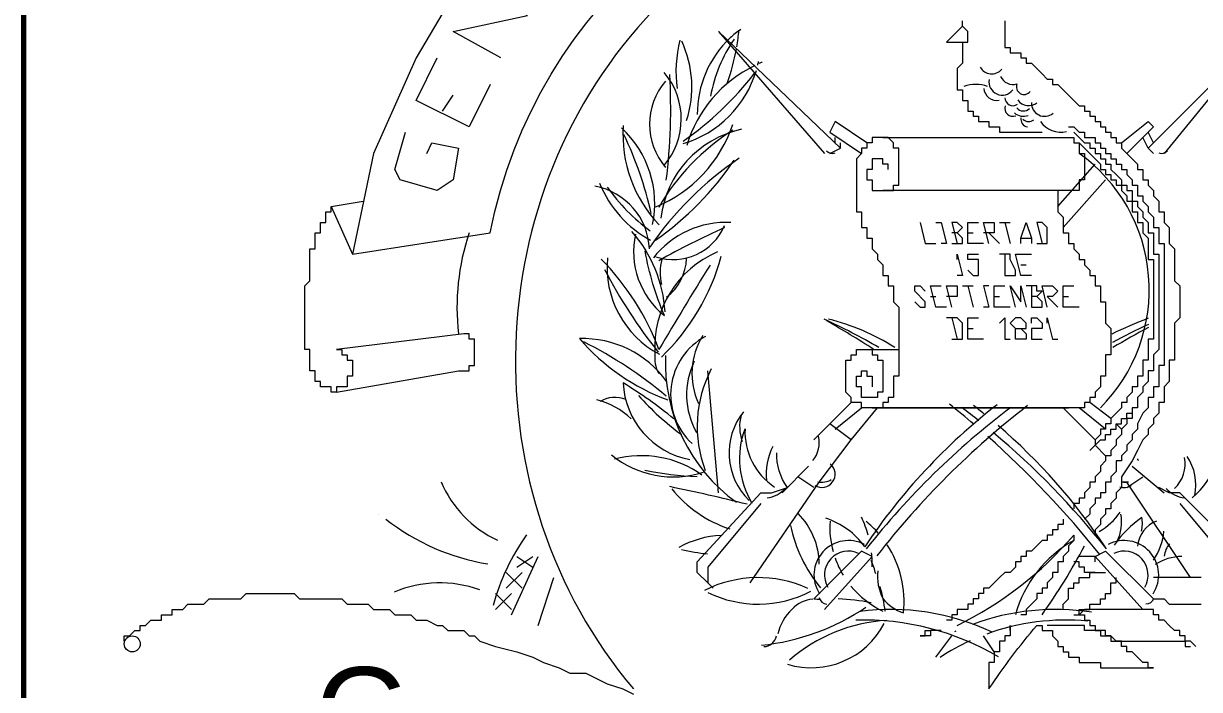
# Model space of a CAD drawing. Header units: millimetres. Extents: x 2290 to 2376, y 1743 to 1875.
# Drawn here: x 2301.54 to 2305.296, y 1866.707 to 1868.835 of the extents above; entities that cross this region are included whole.
import ezdxf

# ---------------------------------------------------------------- set-up
doc = ezdxf.new("R2010")
doc.units = ezdxf.units.MM
doc.layers.add('PDF_0', color=7, linetype='Continuous')
doc.layers.add('PDF_Text', color=7, linetype='Continuous')
doc.styles.add('PDF TimesNewRomanPS-BoldMT', font='arial.ttf')

msp = doc.modelspace()

# ---------------------------------------------------------------- linework, layer by layer
at = {"layer": 'PDF_0', "lineweight": 70}
msp.add_lwpolyline([(2301.5396, 1870.944), (2301.5396, 1746.9868), (2371.9221, 1746.9868), (2371.9221, 1870.944)], close=True, dxfattribs=at)
at = {"layer": 'PDF_0', "lineweight": 9}
msp.add_lwpolyline([(2306.0973, 1868.1653), (2306.5548, 1868.0975), (2306.4701, 1868.4195), (2306.3515, 1868.7244), (2306.182, 1869.0125), (2305.9618, 1869.2666), (2305.7246, 1869.47), (2305.9279, 1869.7919), (2305.6229, 1869.9783), (2305.284, 1870.1138), (2304.9282, 1870.2155), (2304.5724, 1870.2324), (2304.1997, 1870.2155), (2303.8439, 1870.1138), (2303.5219, 1869.9783), (2303.2, 1869.7919), (2303.4203, 1869.47), (2303.1661, 1869.2666), (2302.9628, 1869.0125), (2302.7934, 1868.7244), (2302.6578, 1868.4195), (2302.5901, 1868.0975), (2303.0306, 1868.1653, -0.825154)], format="xyb", close=True, dxfattribs=at)
for points in [[(2303.0645, 1868.7244), (2302.912, 1868.8092), (2303.1492, 1868.86), (2302.9798, 1868.9447)], [(2304.115, 1868.4195), (2304.1488, 1868.4364), (2303.7591, 1868.8092), (2304.098, 1868.4195)], [(2304.5385, 1868.8261), (2304.5385, 1868.843)], [(2304.6741, 1868.843), (2304.6741, 1868.8261), (2304.6741, 1868.8092), (2304.6741, 1868.7922), (2304.6741, 1868.7753), (2304.6741, 1868.7583), (2304.691, 1868.7583), (2304.691, 1868.7414), (2304.708, 1868.7414), (2304.7249, 1868.7414), (2304.7249, 1868.7244), (2304.7419, 1868.7244), (2304.7419, 1868.7075), (2304.7588, 1868.7075), (2304.7757, 1868.6906), (2304.7927, 1868.6736), (2304.8096, 1868.6567), (2304.8266, 1868.6567), (2304.8266, 1868.6397), (2304.8435, 1868.6397), (2304.8605, 1868.6228), (2304.8774, 1868.6058), (2304.8943, 1868.5889), (2304.9113, 1868.572), (2304.9282, 1868.572), (2304.9282, 1868.555), (2304.9452, 1868.555), (2304.9452, 1868.5381), (2304.9621, 1868.5381), (2304.9621, 1868.5211), (2304.9791, 1868.5211), (2304.9791, 1868.5042), (2304.996, 1868.5042), (2304.996, 1868.4872), (2305.0129, 1868.4872), (2305.0129, 1868.4703), (2305.0299, 1868.4703), (2305.0299, 1868.4534), (2305.0468, 1868.4534), (2305.0468, 1868.4364), (2305.0638, 1868.4195), (2305.0807, 1868.4025), (2305.0977, 1868.3856), (2305.0977, 1868.3686), (2305.1146, 1868.3686), (2305.1146, 1868.3517), (2305.1146, 1868.3347), (2305.1316, 1868.3347), (2305.1316, 1868.3178), (2305.1485, 1868.3009), (2305.1485, 1868.2839), (2305.1654, 1868.267), (2305.1654, 1868.25), (2305.1654, 1868.2331), (2305.1824, 1868.2331), (2305.1824, 1868.2161), (2305.1824, 1868.1992), (2305.1993, 1868.1823), (2305.1993, 1868.1653), (2305.1993, 1868.1484), (2305.1993, 1868.1314), (2305.2163, 1868.1145), (2305.2163, 1868.0975), (2305.2163, 1868.0806), (2305.2163, 1868.0637), (2305.2163, 1868.0467), (2305.2163, 1868.0298), (2305.2163, 1868.0128), (2305.2332, 1867.9959), (2305.2332, 1867.9789), (2305.2332, 1867.962), (2305.2332, 1867.9451), (2305.2332, 1867.9281), (2305.2332, 1867.9112), (2305.2332, 1867.8942), (2305.2163, 1867.8773), (2305.2163, 1867.8603), (2305.2163, 1867.8434), (2305.2163, 1867.8264), (2305.2163, 1867.8095), (2305.2163, 1867.7926), (2305.2163, 1867.7756), (2305.2163, 1867.7587), (2305.1993, 1867.7587), (2305.1993, 1867.7417), (2305.1993, 1867.7248), (2305.1993, 1867.7078), (2305.1993, 1867.6909), (2305.1824, 1867.674), (2305.1824, 1867.657), (2305.1824, 1867.6401), (2305.1824, 1867.6231), (2305.1654, 1867.6231), (2305.1654, 1867.6062), (2305.1654, 1867.5892), (2305.1485, 1867.5723), (2305.1485, 1867.5554), (2305.1316, 1867.5384), (2305.1316, 1867.5215), (2305.1146, 1867.5045), (2305.0977, 1867.4706), (2305.0807, 1867.4368), (2305.0468, 1867.3859), (2305.0468, 1867.369), (2305.0468, 1867.352), (2305.0299, 1867.3351), (2305.0299, 1867.3182), (2305.0129, 1867.3012), (2305.0129, 1867.2843), (2304.996, 1867.2843), (2304.996, 1867.2673), (2304.9791, 1867.2504), (2304.9791, 1867.2334), (2304.9621, 1867.2165), (2304.9621, 1867.1995)], [(2304.5385, 1868.7753), (2304.5385, 1868.7583), (2304.5385, 1868.7414), (2304.5385, 1868.7244), (2304.5385, 1868.7075), (2304.5216, 1868.6906), (2304.5216, 1868.6736), (2304.5216, 1868.6567), (2304.5216, 1868.6397), (2304.5216, 1868.6228), (2304.5385, 1868.6228), (2304.5385, 1868.6058), (2304.5385, 1868.5889), (2304.5555, 1868.5889), (2304.5555, 1868.572), (2304.5555, 1868.555), (2304.5724, 1868.555), (2304.5724, 1868.5381), (2304.5894, 1868.5381), (2304.5894, 1868.5211), (2304.6063, 1868.5211), (2304.6233, 1868.5211), (2304.6233, 1868.5042), (2304.6402, 1868.5042), (2304.6571, 1868.5042), (2304.6571, 1868.4872), (2304.6741, 1868.4872), (2304.691, 1868.4872), (2304.708, 1868.4872), (2304.7249, 1868.4872), (2304.7419, 1868.4872), (2304.7588, 1868.4872), (2304.7757, 1868.4872), (2304.7927, 1868.4872)], [(2303.0306, 1868.6397), (2302.9628, 1868.5042), (2302.7934, 1868.5889), (2302.8611, 1868.7244)], [(2305.1485, 1868.4195), (2305.1316, 1868.4364), (2305.3349, 1868.6397)], [(2302.8781, 1868.555), (2302.912, 1868.6058)], [(2305.3349, 1868.6058), (2305.1824, 1868.4195)], [(2304.2336, 1868.4534), (2304.1319, 1868.5211), (2304.115, 1868.4872), (2304.2166, 1868.4195)], [(2305.0468, 1868.4534), (2305.1316, 1868.5211), (2305.1485, 1868.5042), (2305.0638, 1868.4195)], [(2302.8273, 1868.4195), (2302.8442, 1868.4534), (2302.9289, 1868.4364), (2302.912, 1868.3347), (2302.8611, 1868.3009), (2302.7425, 1868.3347), (2302.7256, 1868.3686), (2302.7595, 1868.4872)], [(2304.8774, 1868.5042), (2304.8943, 1868.5042), (2304.9113, 1868.4872), (2304.9282, 1868.4872), (2304.9282, 1868.4703), (2304.9452, 1868.4703), (2304.9621, 1868.4703), (2304.9621, 1868.4534), (2304.9791, 1868.4534), (2304.9791, 1868.4364), (2304.996, 1868.4364), (2304.996, 1868.4195), (2305.0129, 1868.4195), (2305.0129, 1868.4025), (2305.0299, 1868.4025), (2305.0299, 1868.3856), (2305.0468, 1868.3856), (2305.0468, 1868.3686), (2305.0638, 1868.3686), (2305.0638, 1868.3517), (2305.0807, 1868.3347), (2305.0807, 1868.3178), (2305.0977, 1868.3178), (2305.0977, 1868.3009), (2305.0977, 1868.2839), (2305.1146, 1868.2839), (2305.1146, 1868.267), (2305.1316, 1868.25), (2305.1316, 1868.2331), (2305.1485, 1868.2161), (2305.1485, 1868.1992), (2305.1485, 1868.1823), (2305.1654, 1868.1823), (2305.1654, 1868.1653), (2305.1654, 1868.1484), (2305.1654, 1868.1314), (2305.1824, 1868.1314), (2305.1824, 1868.1145), (2305.1824, 1868.0975), (2305.1824, 1868.0806), (2305.1824, 1868.0637), (2305.1824, 1868.0467), (2305.1824, 1868.0298), (2305.1824, 1868.0128), (2305.1824, 1867.9959), (2305.1824, 1867.9789), (2305.1824, 1867.962), (2305.1824, 1867.9451), (2305.1824, 1867.9281), (2305.1824, 1867.9112), (2305.1824, 1867.8942), (2305.1824, 1867.8773), (2305.1824, 1867.8603), (2305.1824, 1867.8434), (2305.1824, 1867.8264), (2305.1824, 1867.8095), (2305.1824, 1867.7926), (2305.1824, 1867.7756), (2305.1824, 1867.7587), (2305.1824, 1867.7417), (2305.1654, 1867.7417), (2305.1654, 1867.7248), (2305.1654, 1867.7078), (2305.1654, 1867.6909), (2305.1654, 1867.674), (2305.1485, 1867.674), (2305.1485, 1867.657), (2305.1485, 1867.6401), (2305.1316, 1867.6401), (2305.1316, 1867.6231), (2305.1316, 1867.6062), (2305.1146, 1867.5892), (2305.0977, 1867.5554), (2305.0977, 1867.5384), (2305.0807, 1867.5215), (2305.0807, 1867.5045), (2305.0638, 1867.4876), (2305.0638, 1867.4706), (2305.0468, 1867.4537), (2305.0468, 1867.4368), (2305.0299, 1867.4368), (2305.0299, 1867.4198), (2305.0299, 1867.4029), (2305.0129, 1867.3859), (2305.0129, 1867.369), (2304.996, 1867.369), (2304.996, 1867.352), (2304.996, 1867.3351), (2304.9791, 1867.3351), (2304.9791, 1867.3182), (2304.9621, 1867.3182), (2304.9621, 1867.3012), (2304.9452, 1867.2843), (2304.9452, 1867.2673), (2304.9282, 1867.2504)], [(2304.8943, 1868.4872), (2304.9113, 1868.4703), (2304.9282, 1868.4534), (2304.9452, 1868.4534), (2304.9452, 1868.4364), (2304.9621, 1868.4364), (2304.9621, 1868.4195), (2304.9791, 1868.4195), (2304.9791, 1868.4025), (2304.996, 1868.4025), (2304.996, 1868.3856), (2305.0129, 1868.3856), (2305.0129, 1868.3686), (2305.0299, 1868.3517), (2305.0468, 1868.3347), (2305.0468, 1868.3178), (2305.0638, 1868.3178), (2305.0638, 1868.3009), (2305.0807, 1868.3009), (2305.0807, 1868.2839), (2305.0807, 1868.267), (2305.0977, 1868.267), (2305.0977, 1868.25), (2305.1146, 1868.2331), (2305.1146, 1868.2161), (2305.1316, 1868.1992), (2305.1316, 1868.1823), (2305.1316, 1868.1653), (2305.1485, 1868.1653), (2305.1485, 1868.1484), (2305.1485, 1868.1314), (2305.1485, 1868.1145), (2305.1485, 1868.0975), (2305.1654, 1868.0975), (2305.1654, 1868.0806), (2305.1654, 1868.0637), (2305.1654, 1868.0467), (2305.1654, 1868.0298), (2305.1654, 1868.0128), (2305.1654, 1867.9959), (2305.1654, 1867.9789), (2305.1654, 1867.962), (2305.1654, 1867.9451), (2305.1654, 1867.9281), (2305.1654, 1867.9112), (2305.1654, 1867.8942), (2305.1654, 1867.8773), (2305.1654, 1867.8603), (2305.1654, 1867.8434), (2305.1654, 1867.8264), (2305.1654, 1867.8095), (2305.1654, 1867.7926), (2305.1485, 1867.7756), (2305.1485, 1867.7587), (2305.1485, 1867.7417), (2305.1485, 1867.7248), (2305.1316, 1867.7248), (2305.1316, 1867.7078), (2305.1316, 1867.6909), (2305.1146, 1867.674), (2305.1146, 1867.657), (2305.0977, 1867.6401), (2305.0977, 1867.6231), (2305.0977, 1867.6062), (2305.0807, 1867.6062), (2305.0807, 1867.5892), (2305.0807, 1867.5723), (2305.0638, 1867.5723), (2305.0638, 1867.5554), (2305.0468, 1867.5384), (2305.0468, 1867.5215), (2305.0299, 1867.5045), (2305.0299, 1867.4876), (2305.0129, 1867.4706), (2305.0129, 1867.4537), (2304.996, 1867.4537), (2304.996, 1867.4368), (2304.9791, 1867.4198), (2304.9791, 1867.4029), (2304.9621, 1867.3859), (2304.9621, 1867.369), (2304.9452, 1867.369), (2304.9452, 1867.352), (2304.9282, 1867.3351), (2304.9282, 1867.3182), (2304.9113, 1867.3182), (2304.9113, 1867.3012), (2304.8943, 1867.3012), (2304.8943, 1867.2843)], [(2305.1485, 1868.4534), (2305.1316, 1868.4872)], [(2304.1319, 1868.4534), (2304.1319, 1868.4703)], [(2304.1488, 1868.4364), (2304.1488, 1868.4534)], [(2304.3013, 1868.3686), (2304.3013, 1868.3856), (2304.2844, 1868.3856), (2304.2844, 1868.4025), (2304.2674, 1868.4025), (2304.2505, 1868.4025), (2304.2505, 1868.3856), (2304.2505, 1868.3686), (2304.2336, 1868.3686), (2304.2336, 1868.3517), (2304.2336, 1868.3347), (2304.2505, 1868.3347), (2304.2505, 1868.3178), (2304.2505, 1868.3009), (2304.2674, 1868.3009), (2304.2844, 1868.3009), (2304.3013, 1868.3009), (2304.3183, 1868.3009), (2304.3183, 1868.3178), (2304.3352, 1868.3178), (2304.3352, 1868.3347), (2304.3352, 1868.3517), (2304.3352, 1868.3686), (2304.3352, 1868.3856), (2304.3352, 1868.4025), (2304.3352, 1868.4195), (2304.3352, 1868.4364), (2304.3183, 1868.4364), (2304.3183, 1868.4534), (2304.3013, 1868.4703), (2304.2844, 1868.4703), (2304.2674, 1868.4703), (2304.2505, 1868.4703), (2304.2505, 1868.4534), (2304.2336, 1868.4534), (2304.2336, 1868.4364), (2304.2166, 1868.4364), (2304.2166, 1868.4195), (2304.1997, 1868.4025), (2304.1997, 1868.3856), (2304.1997, 1868.3686), (2304.1997, 1868.3517), (2304.1997, 1868.3347), (2304.1997, 1868.3178), (2304.1997, 1868.3009), (2304.1997, 1868.2839), (2304.1997, 1868.267), (2304.1997, 1868.25), (2304.1997, 1868.2331), (2304.2166, 1868.2331), (2304.2166, 1868.2161), (2304.2166, 1868.1992), (2304.2166, 1868.1823), (2304.2336, 1868.1823), (2304.2336, 1868.1653), (2304.2336, 1868.1484), (2304.2505, 1868.1484), (2304.2505, 1868.1314), (2304.2505, 1868.1145), (2304.2674, 1868.0975), (2304.2674, 1868.0806), (2304.2844, 1868.0637), (2304.2844, 1868.0467), (2304.2844, 1868.0298), (2304.3013, 1868.0298), (2304.3013, 1868.0128), (2304.3013, 1867.9959), (2304.3183, 1867.9959), (2304.3183, 1867.9789), (2304.3183, 1867.962), (2304.3183, 1867.9451), (2304.3352, 1867.9281), (2304.3352, 1867.9112), (2304.3352, 1867.8942), (2304.3352, 1867.8773), (2304.3352, 1867.8603), (2304.3352, 1867.8434), (2304.3352, 1867.8264), (2304.3352, 1867.8095), (2304.3352, 1867.7926), (2304.3352, 1867.7756), (2304.3352, 1867.7587), (2304.3352, 1867.7417), (2304.3352, 1867.7248), (2304.3352, 1867.7078), (2304.3183, 1867.7078), (2304.3183, 1867.6909), (2304.3183, 1867.674), (2304.3183, 1867.657), (2304.3183, 1867.6401), (2304.3013, 1867.6401), (2304.3013, 1867.6231), (2304.2844, 1867.6231), (2304.2844, 1867.6062), (2304.2674, 1867.6062), (2304.2505, 1867.6062), (2304.2336, 1867.6062), (2304.2166, 1867.6062), (2304.2166, 1867.6231), (2304.1997, 1867.6231), (2304.1827, 1867.6231), (2304.1827, 1867.6401), (2304.1658, 1867.657), (2304.1658, 1867.674), (2304.1658, 1867.6909), (2304.1658, 1867.7078), (2304.1658, 1867.7248), (2304.1658, 1867.7417), (2304.1658, 1867.7587), (2304.1827, 1867.7587), (2304.1827, 1867.7756), (2304.1997, 1867.7756), (2304.1997, 1867.7926), (2304.2166, 1867.7926), (2304.2336, 1867.7926), (2304.2505, 1867.7926), (2304.2505, 1867.7756), (2304.2674, 1867.7756), (2304.2674, 1867.7587), (2304.2844, 1867.7587), (2304.2844, 1867.7417), (2304.2844, 1867.7248), (2304.2844, 1867.7078), (2304.2844, 1867.6909), (2304.2844, 1867.674), (2304.2844, 1867.657), (2304.2674, 1867.657), (2304.2674, 1867.6401), (2304.2505, 1867.6401), (2304.2336, 1867.6401), (2304.2166, 1867.6401), (2304.2166, 1867.657), (2304.2166, 1867.674), (2304.1997, 1867.674), (2304.1997, 1867.6909), (2304.1997, 1867.7078), (2304.2166, 1867.7078), (2304.2166, 1867.7248), (2304.2336, 1867.7248), (2304.2336, 1867.7078), (2304.2505, 1867.7078), (2304.2505, 1867.6909), (2304.2505, 1867.674)], [(2304.2844, 1868.4703), (2304.8605, 1868.4703), (2304.8774, 1868.4703), (2304.8943, 1868.4703), (2304.8943, 1868.4534), (2304.9113, 1868.4534), (2304.9113, 1868.4364), (2304.9113, 1868.4195), (2304.9282, 1868.4195), (2304.9282, 1868.4025), (2304.9282, 1868.3856), (2304.9282, 1868.3686), (2304.9282, 1868.3517), (2304.9282, 1868.3347), (2304.9113, 1868.3347), (2304.9113, 1868.3178), (2304.9113, 1868.3009), (2304.8943, 1868.3009), (2304.8774, 1868.3009), (2304.2844, 1868.3009)], [(2304.9113, 1868.4534), (2304.9282, 1868.4364), (2304.9452, 1868.4195), (2304.9621, 1868.4025), (2304.9791, 1868.3856), (2304.9791, 1868.3686), (2304.996, 1868.3686), (2304.996, 1868.3517), (2305.0129, 1868.3517), (2305.0129, 1868.3347), (2305.0299, 1868.3347), (2305.0299, 1868.3178), (2305.0468, 1868.3178), (2305.0468, 1868.3009), (2305.0638, 1868.2839), (2305.0638, 1868.267), (2305.0807, 1868.267), (2305.0807, 1868.25), (2305.0807, 1868.2331), (2305.0977, 1868.2331), (2305.0977, 1868.2161), (2305.0977, 1868.1992), (2305.1146, 1868.1992), (2305.1146, 1868.1823), (2305.1146, 1868.1653), (2305.1316, 1868.1484), (2305.1316, 1868.1314), (2305.1316, 1868.1145), (2305.1316, 1868.0975), (2305.1316, 1868.0806), (2305.1485, 1868.0806), (2305.1485, 1868.0637), (2305.1485, 1868.0467), (2305.1485, 1868.0298), (2305.1485, 1868.0128), (2305.1485, 1867.9959), (2305.1485, 1867.9789), (2305.1485, 1867.962), (2305.1485, 1867.9451), (2305.1485, 1867.9281), (2305.1485, 1867.9112), (2305.1485, 1867.8942), (2305.1485, 1867.8773), (2305.1485, 1867.8603), (2305.1485, 1867.8434), (2305.1485, 1867.8264), (2305.1316, 1867.8264), (2305.1316, 1867.8095), (2305.1316, 1867.7926), (2305.1316, 1867.7756), (2305.1316, 1867.7587), (2305.1146, 1867.7587), (2305.1146, 1867.7417), (2305.1146, 1867.7248), (2305.1146, 1867.7078), (2305.0977, 1867.7078), (2305.0977, 1867.6909), (2305.0977, 1867.674), (2305.0807, 1867.674), (2305.0807, 1867.657), (2305.0638, 1867.6401), (2305.0638, 1867.6231), (2305.0468, 1867.6231), (2305.0468, 1867.6062), (2305.0299, 1867.5892), (2305.0129, 1867.5723), (2305.0129, 1867.5554), (2304.996, 1867.5554), (2304.996, 1867.5384), (2304.9791, 1867.5384), (2304.9791, 1867.5215), (2304.9621, 1867.5045), (2304.9621, 1867.4876), (2304.9452, 1867.4706), (2304.9621, 1867.4876), (2304.9791, 1867.5045), (2304.996, 1867.5045), (2304.996, 1867.5215), (2305.0129, 1867.5215), (2305.0129, 1867.5384), (2305.0299, 1867.5384), (2305.0299, 1867.5554), (2305.0468, 1867.5554), (2305.0468, 1867.5723), (2305.0638, 1867.5723), (2305.0638, 1867.5892), (2305.0807, 1867.5892)], [(2305.1316, 1868.4364), (2305.1146, 1868.4703)], [(2304.8435, 1868.25), (2304.9621, 1868.3856)], [(2304.8605, 1868.1823), (2304.996, 1868.3347)], [(2304.8435, 1868.3009), (2304.8435, 1868.2839), (2304.8435, 1868.267), (2304.8435, 1868.25), (2304.8435, 1868.2331), (2304.8605, 1868.2161), (2304.8605, 1868.1992), (2304.8605, 1868.1823), (2304.8605, 1868.1653), (2304.8774, 1868.1653), (2304.8774, 1868.1484), (2304.8774, 1868.1314), (2304.8943, 1868.1314), (2304.8943, 1868.1145), (2304.9113, 1868.0975), (2304.9113, 1868.0806), (2304.9282, 1868.0806), (2304.9282, 1868.0637), (2304.9452, 1868.0467), (2304.9452, 1868.0298), (2304.9621, 1868.0298), (2304.9621, 1868.0128), (2304.9621, 1867.9959), (2304.9791, 1867.9959), (2304.9791, 1867.9789), (2304.9791, 1867.962), (2304.9791, 1867.9451), (2304.996, 1867.9451), (2304.996, 1867.9281), (2304.996, 1867.9112), (2304.996, 1867.8942), (2304.996, 1867.8773), (2305.0129, 1867.8603), (2305.0129, 1867.8434), (2305.0129, 1867.8264), (2305.0129, 1867.8095), (2305.0129, 1867.7926), (2305.0129, 1867.7756), (2304.996, 1867.7756), (2304.996, 1867.7587), (2304.996, 1867.7417), (2304.996, 1867.7248), (2304.996, 1867.7078), (2304.9791, 1867.7078), (2304.9791, 1867.6909), (2304.9791, 1867.674), (2304.9621, 1867.657), (2304.9621, 1867.6401), (2304.9452, 1867.6401), (2304.9452, 1867.6231), (2304.9282, 1867.6231), (2304.9282, 1867.6062), (2304.9113, 1867.6062), (2304.8943, 1867.6062), (2304.8774, 1867.6062)], [(2302.5392, 1867.657), (2302.9289, 1867.7248), (2302.9459, 1867.7248), (2302.9628, 1867.7248), (2302.9628, 1867.7417), (2302.9798, 1867.7417), (2302.9798, 1867.7587), (2302.9798, 1867.7756), (2302.9798, 1867.7926), (2302.9798, 1867.8095), (2302.9798, 1867.8264), (2302.9628, 1867.8264), (2302.9628, 1867.8434), (2302.9459, 1867.8434), (2302.5392, 1867.7926), (2302.5562, 1867.7926), (2302.5562, 1867.7756), (2302.5731, 1867.7756), (2302.5731, 1867.7587), (2302.5901, 1867.7587), (2302.5901, 1867.7417), (2302.5901, 1867.7248), (2302.5901, 1867.7078), (2302.5731, 1867.7078), (2302.5731, 1867.6909), (2302.5731, 1867.674), (2302.5562, 1867.674), (2302.5392, 1867.674), (2302.5392, 1867.657), (2302.5223, 1867.657), (2302.5223, 1867.674), (2302.5053, 1867.674), (2302.4884, 1867.674), (2302.4884, 1867.6909), (2302.4715, 1867.6909), (2302.4715, 1867.7078), (2302.4715, 1867.7248), (2302.4545, 1867.7248), (2302.4545, 1867.7417), (2302.4545, 1867.7587), (2302.4545, 1867.7756), (2302.4545, 1867.7926), (2302.4376, 1867.7926), (2302.4376, 1867.8095), (2302.4376, 1867.8264), (2302.4376, 1867.8434), (2302.4376, 1867.8603), (2302.4376, 1867.8773), (2302.4376, 1867.8942), (2302.4376, 1867.9112), (2302.4376, 1867.9281), (2302.4376, 1867.9451), (2302.4376, 1867.962), (2302.4376, 1867.9789), (2302.4376, 1867.9959), (2302.4545, 1868.0128), (2302.4545, 1868.0298), (2302.4545, 1868.0467), (2302.4545, 1868.0637), (2302.4545, 1868.0806), (2302.4545, 1868.0975), (2302.4545, 1868.1145), (2302.4715, 1868.1145), (2302.4715, 1868.1314), (2302.4715, 1868.1484), (2302.4715, 1868.1653), (2302.4884, 1868.1653), (2302.4884, 1868.1823), (2302.4884, 1868.1992), (2302.5053, 1868.1992), (2302.5053, 1868.2161), (2302.5053, 1868.2331), (2302.5223, 1868.2331), (2302.5223, 1868.25), (2302.5901, 1868.0975)], [(2302.5223, 1868.25), (2302.6239, 1868.267)], [(2304.403, 1868.1992), (2304.4199, 1868.1314), (2304.4538, 1868.1314)], [(2304.4538, 1868.1992), (2304.4708, 1868.1992), (2304.4877, 1868.1314), (2304.4708, 1868.1314)], [(2304.5216, 1868.1653), (2304.5385, 1868.1823), (2304.5216, 1868.1992), (2304.5046, 1868.1992), (2304.5216, 1868.1314)], [(2304.6063, 1868.1314), (2304.5555, 1868.1314), (2304.5555, 1868.1992), (2304.5894, 1868.1992)], [(2304.6233, 1868.1314), (2304.6063, 1868.1992), (2304.6402, 1868.1992), (2304.6402, 1868.1823), (2304.6402, 1868.1653), (2304.6063, 1868.1653)], [(2304.6571, 1868.1992), (2304.691, 1868.1992)], [(2304.6741, 1868.1992), (2304.691, 1868.1314)], [(2304.7249, 1868.1314), (2304.7249, 1868.1484), (2304.7419, 1868.1992), (2304.7588, 1868.1484), (2304.7588, 1868.1314)], [(2304.7757, 1868.1314), (2304.8096, 1868.1314), (2304.8096, 1868.1484), (2304.8096, 1868.1823), (2304.7927, 1868.1992), (2304.7757, 1868.1992), (2304.7927, 1868.1314)], [(2304.5046, 1868.1314), (2304.5385, 1868.1314), (2304.5385, 1868.1484), (2304.5216, 1868.1653), (2304.5046, 1868.1653)], [(2304.5555, 1868.1653), (2304.5724, 1868.1653)], [(2304.6233, 1868.1653), (2304.6571, 1868.1314)], [(2304.7249, 1868.1484), (2304.7588, 1868.1484)], [(2304.5216, 1868.0806), (2304.5216, 1868.0975), (2304.5385, 1868.0298), (2304.5216, 1868.0298)], [(2304.5555, 1868.0467), (2304.5724, 1868.0298), (2304.5894, 1868.0298), (2304.5894, 1868.0467), (2304.5894, 1868.0637), (2304.5894, 1868.0806), (2304.5555, 1868.0806), (2304.5555, 1868.0975), (2304.5894, 1868.0975)], [(2304.6741, 1868.0975), (2304.6741, 1868.0298), (2304.708, 1868.0298), (2304.708, 1868.0467), (2304.691, 1868.0806), (2304.691, 1868.0975), (2304.6571, 1868.0975)], [(2304.7588, 1868.0298), (2304.7249, 1868.0298), (2304.708, 1868.0975), (2304.7588, 1868.0975)], [(2304.7249, 1868.0637), (2304.7419, 1868.0637)], [(2304.386, 1867.9451), (2304.403, 1867.9281), (2304.4199, 1867.9281), (2304.4199, 1867.9451), (2304.386, 1867.9789), (2304.386, 1867.9959), (2304.403, 1867.9959), (2304.4199, 1867.9789)], [(2304.4877, 1867.9281), (2304.4538, 1867.9281), (2304.4369, 1867.9959), (2304.4708, 1867.9959)], [(2304.5046, 1867.9281), (2304.4877, 1867.9959), (2304.5216, 1867.9959), (2304.5216, 1867.9789), (2304.5216, 1867.962), (2304.4877, 1867.962)], [(2304.5385, 1867.9959), (2304.5724, 1867.9959)], [(2304.5555, 1867.9959), (2304.5724, 1867.9281)], [(2304.6233, 1867.9959), (2304.6063, 1867.9959), (2304.6233, 1867.9281), (2304.6063, 1867.9281)], [(2304.691, 1867.9281), (2304.6402, 1867.9281), (2304.6402, 1867.9959), (2304.6741, 1867.9959)], [(2304.708, 1867.9281), (2304.691, 1867.9959), (2304.7249, 1867.9451), (2304.7249, 1867.9959), (2304.7419, 1867.9281)], [(2304.7757, 1867.962), (2304.7927, 1867.9789), (2304.7757, 1867.9789), (2304.7757, 1867.9959), (2304.7419, 1867.9959)], [(2304.7588, 1867.9959), (2304.7588, 1867.9281), (2304.7927, 1867.9281), (2304.7927, 1867.9451), (2304.7757, 1867.962), (2304.7588, 1867.962)], [(2304.8096, 1867.9281), (2304.7927, 1867.9959), (2304.8266, 1867.9959), (2304.8435, 1867.9789), (2304.8266, 1867.962), (2304.8096, 1867.962), (2304.8435, 1867.9281)], [(2304.9113, 1867.9281), (2304.8605, 1867.9281), (2304.8605, 1867.9959), (2304.8943, 1867.9959)], [(2304.4369, 1867.962), (2304.4538, 1867.962)], [(2304.6402, 1867.962), (2304.6571, 1867.962)], [(2304.8605, 1867.962), (2304.8774, 1867.962)], [(2304.5046, 1867.8264), (2304.5385, 1867.8264), (2304.5385, 1867.8773), (2304.5216, 1867.8942), (2304.4877, 1867.8942)], [(2304.5046, 1867.8942), (2304.5216, 1867.8264)], [(2304.6063, 1867.8264), (2304.5555, 1867.8264), (2304.5555, 1867.8942), (2304.5894, 1867.8942)], [(2304.6571, 1867.8773), (2304.6741, 1867.8942), (2304.6741, 1867.8264), (2304.691, 1867.8264)], [(2304.7249, 1867.8603), (2304.7419, 1867.8434), (2304.7419, 1867.8264), (2304.7249, 1867.8264), (2304.708, 1867.8264), (2304.708, 1867.8434), (2304.708, 1867.8603), (2304.7249, 1867.8603), (2304.7419, 1867.8603), (2304.7419, 1867.8773), (2304.7249, 1867.8942), (2304.708, 1867.8942), (2304.691, 1867.8773), (2304.708, 1867.8603)], [(2304.7588, 1867.8773), (2304.7588, 1867.8942), (2304.7757, 1867.8942), (2304.7927, 1867.8773), (2304.7927, 1867.8603), (2304.7588, 1867.8603), (2304.7588, 1867.8434), (2304.7588, 1867.8264), (2304.7927, 1867.8264)], [(2304.8096, 1867.8773), (2304.8096, 1867.8942), (2304.8266, 1867.8264), (2304.8435, 1867.8264)], [(2304.5555, 1867.8603), (2304.5724, 1867.8603)], [(2304.2336, 1867.7926), (2304.3352, 1867.7926)], [(2303.7591, 1867.3351), (2303.7253, 1867.7248)], [(2304.0641, 1867.5045), (2304.1827, 1867.6231)], [(2305.0129, 1867.5723), (2304.9452, 1867.6231)], [(2303.8608, 1867.0471), (2304.0811, 1867.369), (2304.1827, 1867.5045), (2304.2674, 1867.6062)], [(2304.1319, 1867.5384), (2304.2166, 1867.6062)], [(2304.9621, 1867.5045), (2304.8605, 1867.6062)], [(2304.996, 1867.5384), (2304.9113, 1867.6062)], [(2304.1827, 1867.5045), (2304.115, 1867.5554)], [(2305.0468, 1867.5384), (2305.0299, 1867.5554)], [(2304.996, 1867.4537), (2304.9621, 1867.4876)], [(2304.0472, 1867.4198), (2303.9625, 1867.3351)], [(2305.0807, 1867.4198), (2305.1824, 1867.3351)], [(2304.0641, 1867.352), (2304.0133, 1867.3859)], [(2305.0638, 1867.352), (2305.1146, 1867.3859)], [(2305.2671, 1867.064), (2305.0638, 1867.369), (2305.0468, 1867.369)], [(2305.4026, 1867.0471), (2305.4535, 1867.0809), (2305.4535, 1867.1148), (2305.2332, 1867.3351), (2305.1993, 1867.3351), (2305.1654, 1867.352)], [(2303.8947, 1867.3012), (2303.7253, 1867.0979), (2303.7253, 1867.0471), (2303.7422, 1867.0301)], [(2305.2332, 1867.3012), (2305.4026, 1867.0979), (2305.4026, 1867.0471), (2305.3857, 1867.0301)], [(2302.6748, 1867.2673), (2302.6748, 1867.2673)], [(2304.8605, 1867.2504), (2304.8605, 1867.2334), (2304.8435, 1867.2334), (2304.8435, 1867.2165), (2304.8266, 1867.2165), (2304.8266, 1867.1995), (2304.8096, 1867.1995), (2304.8096, 1867.1826), (2304.7927, 1867.1826), (2304.7757, 1867.1657), (2304.7588, 1867.1487), (2304.7419, 1867.1487), (2304.7419, 1867.1318), (2304.7249, 1867.1318), (2304.7249, 1867.1148), (2304.708, 1867.1148), (2304.708, 1867.0979), (2304.691, 1867.0809), (2304.6741, 1867.0809), (2304.6571, 1867.064), (2304.6402, 1867.0471), (2304.6233, 1867.0301), (2304.6063, 1867.0301), (2304.6063, 1867.0132), (2304.5894, 1867.0132), (2304.5894, 1866.9962), (2304.5724, 1866.9962), (2304.5724, 1866.9793), (2304.5555, 1866.9793), (2304.5555, 1866.9623), (2304.5385, 1866.9623), (2304.5216, 1866.9623), (2304.5216, 1866.9454), (2304.5046, 1866.9454), (2304.5046, 1866.9285), (2304.4877, 1866.9285)], [(2303.0984, 1866.9454), (2303.1831, 1867.1318)], [(2304.9621, 1867.1148), (2304.9621, 1867.1318), (2304.9452, 1867.1318), (2304.9282, 1867.1318), (2304.9113, 1867.1318)], [(2304.8605, 1866.9623), (2304.8605, 1866.9793), (2304.8774, 1866.9962), (2304.8774, 1867.0132), (2304.8774, 1867.0301), (2304.8943, 1867.0301), (2304.8943, 1867.0471), (2304.9113, 1867.0471), (2304.9113, 1867.064), (2304.9282, 1867.064), (2304.9452, 1867.064), (2304.9452, 1867.0809), (2304.9621, 1867.0809), (2304.9791, 1867.0809), (2304.996, 1867.0809)], [(2304.9621, 1867.0809), (2304.9452, 1867.0809), (2304.9282, 1867.0809), (2304.9282, 1867.0979), (2304.9113, 1867.0979), (2304.9113, 1867.1148), (2304.8943, 1867.1148)], [(2303.1831, 1866.9115), (2303.2339, 1867.064)], [(2304.8943, 1866.9454), (2304.9113, 1866.9454), (2304.9113, 1866.9623), (2304.9282, 1866.9623), (2304.9452, 1866.9623), (2304.9452, 1866.9793), (2304.9621, 1866.9793), (2304.9791, 1866.9793), (2304.9791, 1866.9962), (2304.996, 1866.9962), (2304.996, 1867.0132), (2305.0129, 1867.0132), (2305.0129, 1867.0301), (2305.0129, 1867.0471), (2305.0299, 1867.0471), (2305.0299, 1867.064)], [(2305.301, 1867.064), (2305.284, 1867.064), (2305.2671, 1867.064), (2305.2502, 1867.064), (2305.2332, 1867.064), (2305.2163, 1867.064), (2305.1993, 1867.064), (2305.1824, 1867.064), (2305.1654, 1867.064), (2305.1485, 1867.064)], [(2301.8615, 1866.8607), (2301.8615, 1866.8776), (2301.8784, 1866.8776), (2301.8954, 1866.8946), (2301.9123, 1866.8946), (2301.9123, 1866.9115), (2301.9293, 1866.9115), (2301.9462, 1866.9285), (2301.9632, 1866.9285), (2301.9801, 1866.9285), (2301.9801, 1866.9454), (2301.997, 1866.9454), (2302.014, 1866.9454), (2302.014, 1866.9623), (2302.0309, 1866.9623), (2302.0479, 1866.9623), (2302.0648, 1866.9793), (2302.0818, 1866.9793), (2302.0987, 1866.9793), (2302.1156, 1866.9793), (2302.1326, 1866.9962), (2302.1495, 1866.9962), (2302.1665, 1866.9962), (2302.1834, 1866.9962), (2302.2004, 1866.9962), (2302.2173, 1866.9962), (2302.2342, 1866.9962), (2302.2512, 1867.0132), (2302.2681, 1867.0132), (2302.2851, 1867.0132), (2302.302, 1867.0132), (2302.319, 1867.0132), (2302.3359, 1867.0132), (2302.3528, 1867.0132), (2302.3698, 1867.0132), (2302.3867, 1867.0132), (2302.4037, 1867.0132), (2302.4206, 1866.9962), (2302.4376, 1866.9962), (2302.4545, 1866.9962), (2302.4715, 1866.9962), (2302.4884, 1866.9962), (2302.5053, 1866.9962), (2302.5223, 1866.9962), (2302.5392, 1866.9962), (2302.5562, 1866.9962), (2302.5731, 1866.9793), (2302.5901, 1866.9793), (2302.607, 1866.9793), (2302.6239, 1866.9793), (2302.6409, 1866.9793), (2302.6578, 1866.9623), (2302.6748, 1866.9623), (2302.6917, 1866.9623), (2302.7087, 1866.9623), (2302.7256, 1866.9454), (2302.7425, 1866.9454), (2302.7764, 1866.9454), (2302.7934, 1866.9285), (2302.8103, 1866.9285), (2302.8273, 1866.9285), (2302.8611, 1866.9115), (2302.8781, 1866.9115), (2302.895, 1866.8946), (2302.912, 1866.8946), (2302.9459, 1866.8946), (2302.9628, 1866.8776), (2302.9798, 1866.8776), (2302.9967, 1866.8607), (2303.0475, 1866.8437), (2303.1153, 1866.8268), (2303.1661, 1866.8099), (2303.2, 1866.7929), (2303.2508, 1866.776), (2303.2847, 1866.759), (2303.3356, 1866.759), (2303.3694, 1866.7421), (2303.4033, 1866.7251), (2303.4542, 1866.7082), (2303.488, 1866.6912)], [(2305.1316, 1867.0132), (2305.1485, 1866.9962), (2305.1654, 1866.9962), (2305.1824, 1866.9962), (2305.1993, 1866.9793), (2305.2163, 1866.9793), (2305.2332, 1866.9793), (2305.2502, 1866.9793), (2305.2671, 1866.9793), (2305.284, 1866.9793), (2305.301, 1866.9793)], [(2305.284, 1866.8437), (2305.2671, 1866.8607), (2305.2502, 1866.8607), (2305.2502, 1866.8776), (2305.2332, 1866.8776), (2305.2332, 1866.8946), (2305.2163, 1866.8946), (2305.1993, 1866.9115), (2305.1824, 1866.9285), (2305.1654, 1866.9285), (2305.1654, 1866.9454), (2305.1485, 1866.9454), (2305.1485, 1866.9623), (2305.1316, 1866.9623), (2305.1146, 1866.9623), (2305.0977, 1866.9623), (2305.0807, 1866.9623), (2305.0638, 1866.9623), (2305.0468, 1866.9623), (2305.0299, 1866.9623), (2305.0129, 1866.9623), (2304.996, 1866.9623), (2304.9791, 1866.9623), (2304.9621, 1866.9623), (2304.9452, 1866.9623), (2304.9282, 1866.9623), (2304.9113, 1866.9454), (2304.9282, 1866.9454), (2304.9282, 1866.9285), (2304.9452, 1866.9285), (2304.9452, 1866.9115), (2304.9621, 1866.9115), (2304.9621, 1866.8946), (2304.9791, 1866.8946), (2304.9791, 1866.8776), (2304.996, 1866.8776), (2305.0129, 1866.8776), (2305.0129, 1866.8607), (2305.0299, 1866.8607), (2305.0468, 1866.8607), (2305.0638, 1866.8607), (2305.0807, 1866.8607), (2305.0977, 1866.8607), (2305.1146, 1866.8607), (2305.1316, 1866.8607), (2305.1485, 1866.8607), (2305.1654, 1866.8607), (2305.1824, 1866.8607), (2305.1993, 1866.8607), (2305.2163, 1866.8607), (2305.2332, 1866.8607), (2305.2502, 1866.8607), (2305.2502, 1866.8437), (2305.2671, 1866.8437)], [(2304.4708, 1866.8946), (2304.4538, 1866.8946), (2304.4369, 1866.8946), (2304.4369, 1866.8776), (2304.4199, 1866.8776), (2304.403, 1866.8776), (2304.4199, 1866.8776), (2304.4199, 1866.8946), (2304.4369, 1866.8946)], [(2304.4538, 1866.8099), (2304.5046, 1866.8776)], [(2304.6402, 1866.8268), (2304.6063, 1866.8776)]]:
    msp.add_lwpolyline(points, dxfattribs=at)
for points in [[(2303.8304, 1868.8158, 0.033035), (2303.7965, 1868.7883, 0.207569), (2303.6914, 1868.5439)], [(2304.6605, 1868.6655, 0.390544), (2304.7128, 1868.6419, 0.893592), (2304.7549, 1868.6177)], [(2303.494, 1868.1615, 0.284201), (2303.5864, 1867.9011, -0.052268), (2303.5247, 1868.1078)], [(2303.7562, 1868.1048, 0.317306), (2303.5565, 1867.7804, 0.152712), (2303.5683, 1867.7163)], [(2303.7324, 1868.0629, 0.006211), (2303.5693, 1867.7929, 0.103257), (2303.385, 1868.0819)], [(2303.5945, 1867.6901, 0.249854), (2303.3154, 1867.8277, 0.127323), (2303.598, 1867.6316)], [(2303.6165, 1867.5715, 0.035894), (2303.4545, 1867.6862, 0.345789), (2303.6675, 1867.4414)], [(2304.649, 1867.6166, 0.079744), (2304.2263, 1867.1627, 0.1597), (2304.1027, 1867.2536)], [(2303.8672, 1867.3007, -0.224258), (2303.8441, 1867.5399, 0.26377), (2303.9385, 1867.3535)], [(2303.7253, 1867.0471), (2303.6914, 1867.0809), (2303.6914, 1867.1148), (2303.8947, 1867.3351), (2303.9286, 1867.3351), (2303.9794, 1867.352, -0.165571), (2303.9455, 1867.4633)], [(2305.1106, 1867.2125, 0.106034), (2305.1115, 1867.2562, 0.09033), (2305.0236, 1867.1681)], [(2304.5216, 1866.9115, 0.101106), (2304.8943, 1867.1995), (2304.8943, 1867.1826), (2304.8774, 1867.1657), (2304.8774, 1867.1487), (2304.8605, 1867.1318), (2304.8605, 1867.1148), (2304.8435, 1867.1148), (2304.8435, 1867.0979), (2304.8435, 1867.0809), (2304.8266, 1867.0809), (2304.8266, 1867.064), (2304.8096, 1867.0471), (2304.8096, 1867.0301), (2304.7927, 1867.0301), (2304.7927, 1867.0132), (2304.7757, 1867.0132), (2304.7757, 1866.9962), (2304.7588, 1866.9793), (2304.7419, 1866.9623), (2304.7419, 1866.9454), (2304.7249, 1866.9454)], [(2304.268, 1867.0854, 0.139245), (2304.284, 1866.9971, 0.135488), (2304.3501, 1866.9512, 0.174769), (2304.2979, 1867.1692)], [(2304.098, 1866.9623), (2304.2505, 1867.1318), (2304.2166, 1867.1487), (2304.0641, 1866.9962, -0.010188), (2304.0843, 1866.995)], [(2305.1146, 1866.9623), (2304.9621, 1867.1318), (2304.996, 1867.1487), (2305.1485, 1866.9962, -0.360588), (2305.1241, 1866.9793)], [(2304.061, 1866.9956, 0.172819), (2303.9943, 1866.9636, 0.146669), (2303.9487, 1866.8839)], [(2304.691, 1866.8946), (2304.691, 1866.9115), (2304.691, 1866.8946), (2304.691, 1866.8776), (2304.6741, 1866.8776), (2304.6741, 1866.8607), (2304.6571, 1866.8607), (2304.6571, 1866.8437), (2304.6571, 1866.8268), (2304.6402, 1866.8268), (2304.6402, 1866.8099), (2304.6402, 1866.7929), (2304.6233, 1866.7929), (2304.6233, 1866.776), (2304.6233, 1866.759), (2304.6233, 1866.7421), (2304.6233, 1866.7251), (2304.6233, 1866.7082, -0.027252), (2304.7757, 1866.9115), (2304.7927, 1866.9115), (2304.7927, 1866.8946), (2304.8096, 1866.8946), (2304.8266, 1866.8946), (2304.8266, 1866.8776), (2304.8435, 1866.8607), (2304.8435, 1866.8437), (2304.8605, 1866.8437), (2304.8605, 1866.8268), (2304.8774, 1866.8268), (2304.8774, 1866.8099), (2304.8943, 1866.8099), (2304.9113, 1866.8099), (2304.9113, 1866.7929), (2304.9282, 1866.7929), (2304.9452, 1866.7929), (2304.9621, 1866.7929), (2304.9791, 1866.7929), (2304.9791, 1866.776), (2304.996, 1866.776), (2305.0129, 1866.776), (2305.0299, 1866.776), (2305.0468, 1866.776), (2305.0638, 1866.776), (2305.0807, 1866.776), (2305.0977, 1866.776), (2305.1146, 1866.776), (2305.1316, 1866.776), (2305.1485, 1866.776), (2305.1316, 1866.776), (2305.1316, 1866.7929), (2305.1146, 1866.7929), (2305.0977, 1866.8099), (2305.0807, 1866.8268), (2305.0638, 1866.8268), (2305.0638, 1866.8437), (2305.0468, 1866.8437), (2305.0468, 1866.8607), (2305.0299, 1866.8607), (2305.0129, 1866.8776), (2304.996, 1866.8776), (2304.996, 1866.8946), (2304.9791, 1866.8946), (2304.9621, 1866.8946), (2304.9452, 1866.8946), (2304.9282, 1866.8946), (2304.9282, 1866.9115), (2304.9113, 1866.9115), (2304.8943, 1866.9115), (2304.8774, 1866.9115), (2304.8605, 1866.9115), (2304.8435, 1866.9115), (2304.8266, 1866.9115), (2304.8096, 1866.9115)]]:
    msp.add_lwpolyline(points, format="xyb", dxfattribs=at)
for points in [[(2304.5385, 1868.8261), (2304.4877, 1868.7753), (2304.5385, 1868.7753), (2304.5555, 1868.7753), (2304.5555, 1868.8092)], [(2304.8774, 1867.6062), (2304.2505, 1867.6062)]]:
    msp.add_lwpolyline(points, close=True, dxfattribs=at)
at = {"layer": 'PDF_0', "lineweight": 20}
for points in [[(2303.1153, 1867.0979), (2303.1661, 1867.1318)], [(2303.1153, 1867.1318), (2303.1661, 1867.0979)], [(2303.0814, 1867.0301), (2303.1322, 1867.0809)], [(2303.0814, 1867.0809), (2303.1322, 1867.0301)], [(2303.1322, 1867.1148), (2303.1322, 1867.1148)], [(2303.1153, 1867.0471), (2303.1153, 1867.0471)], [(2303.0475, 1866.9623), (2303.0984, 1867.0132)], [(2303.0475, 1867.0132), (2303.0984, 1866.9623)], [(2303.0814, 1866.9793), (2303.0814, 1866.9793)]]:
    msp.add_lwpolyline(points, dxfattribs=at)
at = {"layer": 'PDF_0', "lineweight": 9}
msp.add_circle((2301.8869, 1866.8522), 0.0254, dxfattribs=at)
for centre, radius, start, end in [((2303.174, 1868.8685), 0.6529, 350.4435, 355.1303), ((2304.0218, 1868.6821), 0.3982, 165.6134, 188.0201), ((2303.3271, 1868.6313), 0.3473, 342.0754, 24.9778), ((2304.2081, 1868.5126), 0.4829, 145.7281, 169.3314), ((2303.1743, 1868.8685), 0.6526, 340.0891, 349.6982), ((2304.0557, 1868.3263), 0.4151, 115.7525, 163.4774), ((2303.5408, 1868.7852), 0.354, 346.4034, 348.2357), ((2304.0465, 1868.3478), 0.3917, 112.1881, 113.7541), ((2303.4118, 1868.5296), 0.2287, 319.2413, 40.3027), ((2301.7175, 1868.5635), 1.8892, 353.0072, 3.2685), ((2303.5474, 1868.7837), 0.3473, 286.6055, 343.434), ((2303.0391, 1869.3259), 1.0589, 305.0291, 322.1192), ((2304.6317, 1868.716), 0.0424, 210.2645, 319.5485), ((2303.7507, 1868.5127), 0.2118, 139.444, 220.556), ((2304.5809, 1868.5297), 0.1101, 69.8376, 110.1624), ((2304.6487, 1868.6313), 0.0423, 185.5262, 280.4524), ((2304.6656, 1868.6482), 0.0424, 170.1241, 322.193), ((2304.6995, 1868.5974), 0.0254, 180.0157, 305.368), ((2304.7503, 1868.6143), 0.0423, 214.4574, 308.5181), ((2304.6995, 1868.5635), 0.0254, 162.3974, 291.0048), ((2304.7334, 1868.5804), 0.0424, 227.6314, 290.9197), ((2304.7334, 1868.5804), 0.0254, 215.587, 318.3054), ((2304.8012, 1868.5804), 0.0424, 177.7394, 310.1521), ((2303.8693, 1868.4788), 0.4151, 175.9286, 223.8472), ((2303.3949, 1868.6482), 0.432, 292.4007, 341.6205), ((2304.7503, 1868.5296), 0.0254, 171.5621, 260.1427), ((2304.7503, 1868.5465), 0.0254, 222.9812, 310.5186), ((2304.852, 1868.5635), 0.0762, 213.0963, 284.2788), ((2303.2254, 1868.2585), 0.3304, 348.3654, 47.1809), ((2302.3953, 1867.9705), 1.1775, 12.59, 25.6209), ((2304.1911, 1867.8858), 0.72, 122.3974, 149.8824), ((2303.9032, 1868.1738), 0.3304, 102.3812, 173.1779), ((2304.4285, 1867.5129), 1.076, 124.0755, 145.6452), ((2302.9882, 1868.9532), 0.9913, 305.0964, 325.9523), ((2304.1234, 1868.4449), 0.0254, 220.9617, 289.7128), ((2304.6, 1867.9841), 0.5352, 315.0909, 54.4364), ((2305.1739, 1868.4449), 0.0254, 250.2872, 319.0383), ((2303.7168, 1868.4618), 0.3642, 202.2353, 241.4432), ((2303.3271, 1868.106), 0.2118, 2.2978, 79.7263), ((2303.92, 1868.6819), 0.6352, 215.6037, 233.4402), ((2303.1577, 1867.8858), 0.4321, 3.6744, 41.171), ((2303.7846, 1867.9027), 0.2965, 87.2315, 141.8888), ((2303.6151, 1868.2585), 0.1779, 251.8169, 336.9949), ((2304.8855, 1865.7177), 2.7017, 114.1848, 119.1794), ((2303.6702, 1867.9281), 0.7461, 161.4622, 186.5198), ((2303.7168, 1868.0552), 0.3134, 174.2982, 242.227), ((2303.7337, 1868.0382), 0.161, 164.6462, 193.5294), ((2303.0899, 1868.2754), 0.7031, 313.8344, 344.7846), ((2303.4965, 1868.0891), 0.161, 306.9259, 358.1274), ((2304.8179, 1868.7836), 1.6009, 207.3334, 218.6014), ((2303.0236, 1865.6181), 2.513, 60.2248, 64.7128), ((2302.5971, 1865.2402), 3.0441, 57.0095, 60.3079), ((2303.937, 1867.191), 0.7202, 57.6199, 76.0844), ((2305.8509, 1866.0743), 1.9553, 111.5631, 115.2906), ((2306.2041, 1865.605), 2.5086, 115.2864, 118.2339), ((2303.8184, 1867.6486), 0.2118, 118.4699, 227.4235), ((2303.9032, 1867.7163), 0.2287, 147.926, 204.8728), ((2306.4119, 1865.4607), 2.7219, 118.026, 120.7755), ((2302.7169, 1866.5978), 1.3643, 50.0613, 63.3511), ((2304.1403, 1867.7502), 0.5506, 177.566, 234.0043), ((2303.9032, 1867.6485), 0.2457, 154.1167, 209.4097), ((2304.0895, 1867.5469), 0.3982, 152.5124, 200.6978), ((2304.1571, 1868.2244), 0.8723, 221.5267, 233.7198), ((2303.3102, 1867.3944), 0.2456, 46.0271, 75.8393), ((2303.4287, 1867.5469), 0.0932, 67.6809, 121.5878), ((2306.2074, 1865.5984), 2.516, 127.0019, 141.7624), ((2306.4106, 1865.463), 2.7192, 127.7262, 142.0861), ((2302.5987, 1865.243), 3.0408, 49.4688, 51.3698), ((2303.0367, 1865.6173), 2.4922, 51.4074, 53.0046), ((2303.4537, 1866.1511), 1.8421, 51.2245, 52.5634), ((2304.0048, 1867.4622), 0.2118, 141.4545, 225.9064), ((2303.9709, 1867.5469), 0.144, 165.6013, 199.2977), ((2305.0892, 1867.5299), 0.2796, 310.9023, 9.0526), ((2303.4458, 1866.1407), 1.8552, 33.4143, 49.428), ((2303.9879, 1867.4961), 0.0932, 321.5705, 12.3107), ((2302.5985, 1865.2426), 3.0413, 38.54, 48.3564), ((2303.0221, 1865.5984), 2.5161, 38.2374, 50.0752), ((2304.1065, 1867.3944), 0.1949, 153.0026, 185.9431), ((2303.6151, 1867.6994), 0.3134, 230.8539, 287.92), ((2303.5135, 1867.1233), 0.3304, 54.2361, 105.1661), ((2304.0895, 1867.3944), 0.0424, 237.5187, 51.2618), ((2305.1717, 1867.4944), 0.0904, 214.1779, 218.5068), ((2305.14, 1867.4283), 0.1101, 313.7641, 10.3778), ((2305.1231, 1867.3605), 0.161, 347.8345, 34.2255), ((2303.7337, 1868.4278), 1.0419, 258.414, 267.6494), ((2303.2085, 1867.513), 0.3643, 203.0038, 244.7764), ((2302.3115, 1861.1302), 6.3573, 75.99095, 78.26688), ((2303.9201, 1867.5977), 0.3981, 218.815, 251.7152), ((2303.9032, 1867.4113), 0.0932, 276.8641, 318.2382), ((2304.0895, 1867.4283), 0.0593, 257.1705, 300.345), ((2305.0553, 1867.3944), 0.0424, 249.9633, 302.4762), ((2305.0553, 1867.4283), 0.0593, 267.8291, 282.8326), ((2305.2586, 1867.4113), 0.0932, 221.7618, 263.1359), ((2304.8689, 1867.3944), 0.2118, 300.301, 325.1794), ((2303.1407, 1867.818), 0.7201, 231.9935, 260.5961), ((2303.8523, 1867.1064), 0.2287, 0.2299, 45.1602), ((2304.4114, 1867.225), 0.2965, 176.2646, 195.1779), ((2303.9033, 1867.1064), 0.3472, 15.5616, 25.6792), ((2304.0215, 1866.9875), 0.3307, 41.4463, 50.7159), ((2304.9028, 1867.2419), 0.144, 334.5293, 10.1462), ((2305.1908, 1867.1572), 0.0932, 110.5457, 175.5166), ((2303.7337, 1866.7844), 0.7201, 144.6673, 164.6624), ((2303.7845, 1866.8862), 0.3134, 93.1054, 118.9507), ((2304.4453, 1867.3266), 0.4659, 191.8319, 219.3266), ((2305.0045, 1867.225), 0.1779, 323.9152, 356.0138), ((2304.1743, 1867.0725), 0.1101, 62.3611, 213.0124), ((2305.0828, 1866.8427), 0.3887, 119.0091, 164.6764), ((2303.2636, 1868.0382), 1.8795, 324.4473, 332.3377), ((2305.0553, 1867.0725), 0.1101, 326.9876, 117.6389), ((2305.2587, 1867.1233), 0.0763, 139.8478, 173.1825), ((2303.8529, 1868.1776), 1.0458, 258.2961, 262.9482), ((2304.1743, 1867.0725), 0.0762, 64.5813, 210.7904), ((2304.4113, 1867.2249), 0.2963, 199.2944, 211.0729), ((2304.0221, 1867.0217), 0.2454, 12.6998, 23.3041), ((2303.903, 1867.1064), 0.3475, 358.6769, 6.1178), ((2305.0553, 1867.0725), 0.0762, 329.2096, 115.4187), ((2305.2417, 1866.9708), 0.1609, 90.9565, 122.9639), ((2302.8696, 1866.6659), 0.3812, 70.4466, 112.6002), ((2303.8862, 1866.6828), 0.3812, 65.3527, 116.7188), ((2303.8862, 1867.3436), 0.3643, 243.7314, 297.4664), ((2304.4115, 1867.225), 0.2965, 219.2874, 244.5393), ((2303.4962, 1866.8352), 0.8051, 8.6634, 14.4399), ((2303.8184, 1867.5808), 0.7371, 276.1371, 303.9902), ((2304.1065, 1867.0047), 0.0254, 188.3658, 267.6807), ((2304.1235, 1866.3953), 0.601, 78.1624, 88.2512), ((2304.3098, 1866.2084), 0.754, 64.7477, 97.531), ((2304.835, 1866.2084), 0.7539, 81.133, 110.4914), ((2304.0557, 1867.0386), 0.2626, 253.2063, 332.6503), ((2304.3267, 1866.4117), 0.5167, 93.2998, 131.2439), ((2304.2251, 1866.0898), 0.8386, 59.303, 91.8473), ((2304.8689, 1866.1913), 0.7371, 84.5749, 110.0595), ((2303.9032, 1866.8861), 0.0424, 270.8998, 348.6574), ((2304.8687, 1866.1919), 0.7365, 114.4983, 123.0628), ((2304.7197, 1866.4544), 0.4823, 114.7327, 115.3251)]:
    msp.add_arc(centre, radius, start, end, dxfattribs=at)
msp.add_ellipse((2304.564, 1867.7571), major_axis=(0, 1.5604), ratio=0.931245, start_param=3.975254, end_param=8.591117, dxfattribs=at)

# ---------------------------------------------------------------- texts
at = {"layer": 'PDF_Text', "insert": (2302.472, 1866.6352), "char_height": 0.2813, "attachment_point": 4, "style": 'PDF TimesNewRomanPS-BoldMT'}
msp.add_mtext('G', dxfattribs=at)

doc.saveas('drawing.dxf')
